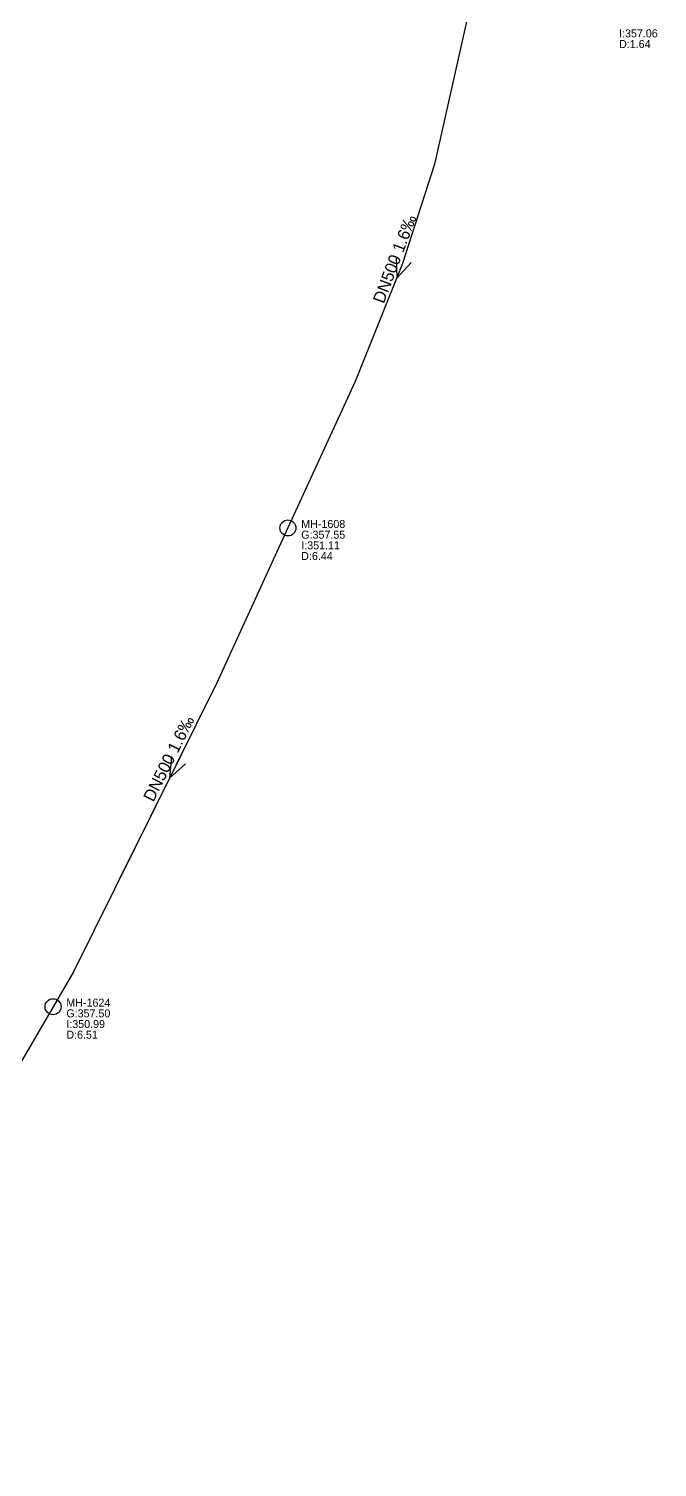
# Model space of a CAD drawing. Header units: metres. Extents: x 449901 to 451990, y 2566737 to 2570846.
# Drawn here: x 450898.7 to 450993, y 2568389.6 to 2568605.3 of the extents above; entities that cross this region are included whole.
import ezdxf
from ezdxf.enums import TextEntityAlignment as Align

# ---------------------------------------------------------------- set-up
doc = ezdxf.new("R2010")
doc.units = ezdxf.units.M
for name, color, linetype in [('SEW-LABEL', 2, 'Continuous'), ('SEW-MH', 7, 'Continuous'), ('SEW-MH-LABEL', 8, 'Continuous'), ('SEW-PIPE-DN500', 1, 'Continuous'), ('SEW-RIDER', 8, 'Continuous')]:
    doc.layers.add(name, color=color, linetype=linetype)

msp = doc.modelspace()

# ---------------------------------------------------------------- linework, layer by layer
at = {"layer": 'SEW-LABEL'}
for p, q in [((450953.85, 2568571.15), (450953.91, 2568567.92)), ((450956.1, 2568570.3), (450953.91, 2568567.92)), ((450920.11, 2568496.19), (450919.84, 2568492.97)), ((450922.25, 2568495.12), (450919.84, 2568492.97))]:
    msp.add_line(p, q, dxfattribs=at)
at = {"layer": 'SEW-MH'}
for centre in [(450937.59, 2568530.47), (450902.35, 2568458.68)]:
    msp.add_circle(centre, 1.2, dxfattribs=at)
at = {"layer": 'SEW-PIPE-DN500'}
for points in [[(450965.21, 2568610.23), (450959.6, 2568585.01), (450954.77, 2568570.14), (450947.66, 2568552.42), (450937.59, 2568530.47)], [(450937.59, 2568530.47), (450926.94, 2568507.24), (450905.41, 2568463.92), (450902.35, 2568458.68)], [(450902.35, 2568458.68), (450865.61, 2568395.71), (450861.99, 2568389.61)]]:
    msp.add_lwpolyline(points, dxfattribs=at)
at = {"layer": 'SEW-RIDER'}
msp.add_lwpolyline([(450921.58, 2568496.45), (450912.28, 2568477.74)], dxfattribs=at)

# ---------------------------------------------------------------- texts
at = {"layer": 'SEW-LABEL'}
for rotation, p in [(69.21, (450954.44, 2568570.52)), (63.5707, (450920.51, 2568495.51))]:
    msp.add_text('DN500 1.6‰', height=1.8, rotation=rotation, dxfattribs=at).set_placement(p, align=Align.CENTER)
at = {"layer": 'SEW-MH-LABEL'}
for s, p in [('I:357.06', (450987.27, 2568604.05)), ('D:1.64', (450987.27, 2568602.45)), ('MH-1608', (450939.59, 2568530.47)), ('G:357.55', (450939.59, 2568528.87)), ('I:351.11', (450939.59, 2568527.27)), ('D:6.44', (450939.59, 2568525.67)), ('MH-1624', (450904.35, 2568458.68)), ('G:357.50', (450904.35, 2568457.08)), ('D:6.51', (450904.35, 2568453.88)), ('I:350.99', (450904.35, 2568455.48))]:
    msp.add_text(s, height=1.2, dxfattribs=at).set_placement(p)

doc.saveas('drawing.dxf')
